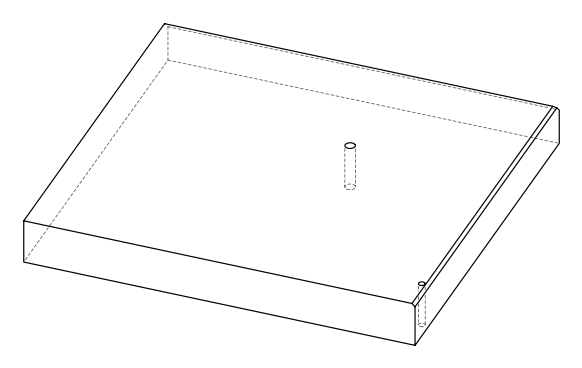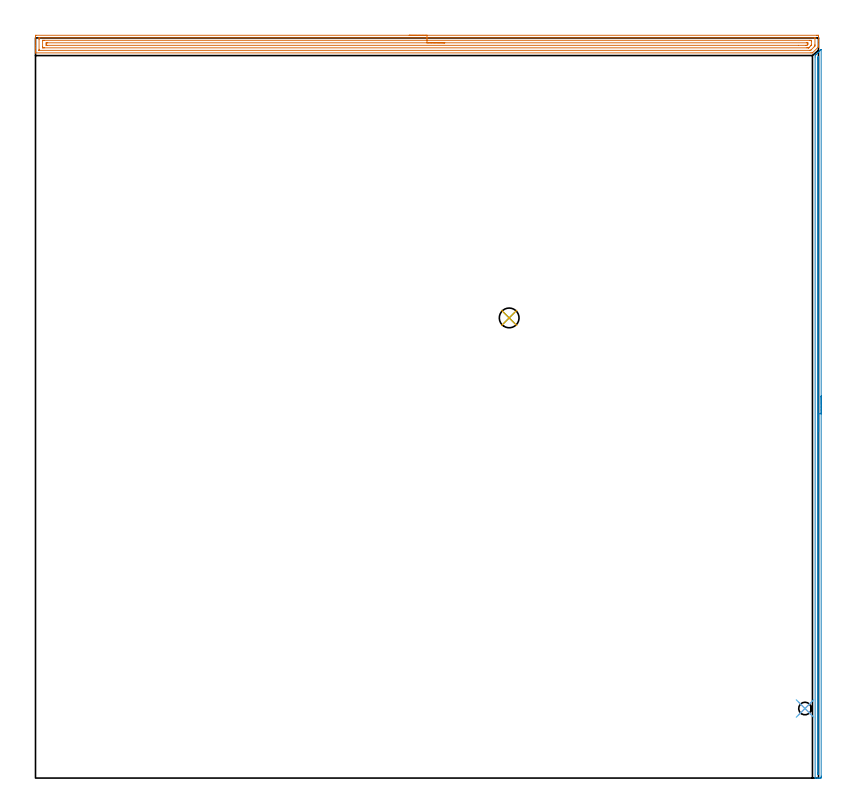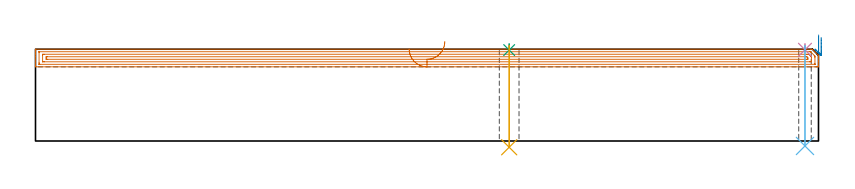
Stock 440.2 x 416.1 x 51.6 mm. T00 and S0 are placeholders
(PLAN: 6 operations, 3 tool changes, 21.5 min)
(1 AREA_MILL | FG_CHAMFER_SURFACE | UGT0205_001 | 14.28 min | 21578 mm3)
(2 AREA_MILL_1 | FG_CHAMFER_SURFACE_1 | UGT0205_001 | 6.67 min | 2347 mm3)
(3 SPOT_DRILL | STEP1HOLE | NXT0321_9005460120000 | 0.03 min | 5 mm3)
(4 SPOT_DRILL_1 | STEP1HOLE_1 | NXT0321_9005460120000 | 0.03 min | 2 mm3)
(5 DRILL_THROUGH_HOLE_INTO_CENTER | STEP1HOLE | NXT0301_082 | 0.23 min | 4967 mm3)
(6 DRILL_THROUGH_HOLE_INTO_CENTER_1 | STEP1HOLE_1 | NXT0301_042 | 0.23 min | 1998 mm3)
(TOOL UGT0205_001 | Chamfer Mill 20 x 3 x 45 deg. | D20 FL50 Z2)
(TOOL NXT0321_9005460120000 | NC Spot Drill, 142deg, 12mm, Carbide, Uncoated | D12 PA142 FL30 Z2)
(TOOL NXT0301_082 | Carbide Drill 11.1mm [860.1-1110-033A1-MM 2214] | D11.1 PA140 FL55 Z2)
(TOOL NXT0301_042 | Carbide Drill 7.1mm [860.1-0710-057A1-MM 2214] | D7.1 PA140 FL85 Z2)
(OP 1 AREA_MILL)
G17 G21 G94 G90
T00 M6
G54
G17 G0 G90 X210.1 Y417.6 S1061 M3
G43 Z61.6 H0
Z51.7
G94 G1 X210.138 Z50.828 F250.
X210.252 Z49.963
X210.441 Z49.112
X210.703 Z48.28
X211.037 Z47.474
X211.44 Z46.7
X211.908 Z45.964
X212.44 Z45.272
X213.029 Z44.629
X213.672 Z44.039
X214.364 Z43.508
X215.1 Z43.04
X215.874 Z42.637
X216.68 Z42.303
X217.512 Z42.041
X218.363 Z41.852
X219.228 Z41.738
X220.1 Z41.7
X439.05
X439.573 Y417.599 Z41.701
X440.091 Y417.595 Z41.703
X440.191 Y417.592 Z41.705
X440.2 Y417.081 Z42.215
Y414.423 Z44.872
Y413.007 Z46.29
Y412.65 Z46.645
Y411.937 Z47.363
Y411.591 Z47.709
X440.199 Y411.232 Z48.061
X440.19 Y411.099 Z48.194
X440.063 Y410.962 Z48.336
X436.873 Y407.774 Z51.526
X436.795 Y407.706 Z51.592
X435.998 Y407.7 Z51.6
X0.18
X0.009 Y407.703 Z51.588
X0. Y407.73 Z51.561
Y408.118 Z51.182
Y408.392 Z50.908
Y409.105 Z50.19
Y410.348 Z48.949
Y411.764 Z47.532
Y417.081 Z42.216
X0.002 Y417.348 Z41.949
X0.01 Y417.592 Z41.706
X0.255 Y417.599 Z41.699
X220.1 Y417.6 Z41.7
Y416.186 Z43.114
X438.008 Y416.185 Z43.115
X438.115 Y416.184 Z43.116
X438.167 Y416.181 Z43.119
X438.187 Y416.18 Z43.12
X438.19 Y416.165 Z43.135
X438.195 Y416.047 Z43.253
X438.199 Y415.784 Z43.516
Y412.24 Z47.06
X438.193 Y411.764 Z47.536
X438.19 Y411.56 Z47.74
X438.095 Y411.457 Z47.843
X437.785 Y411.136 Z48.164
X435.997 Y409.348 Z49.952
X435.873 Y409.229 Z50.071
X435.761 Y409.123 Z50.177
X435.545 Y409.119 Z50.181
X435.094 Y409.114 Z50.186
X2.192 Y409.115 Z50.185
X2.085 Y409.116 Z50.184
X2.033 Y409.119 Z50.181
X2.013 Y409.121 Z50.179
X2.01 Y409.135 Z50.165
X2.005 Y409.253 Z50.047
X2.001 Y409.516 Z49.784
X2. Y415.309 Z43.991
X2.001 Y415.719 Z43.581
X2.008 Y416.131 Z43.169
X2.01 Y416.18 Z43.12
X2.029 Y416.181 Z43.119
X2.083 Y416.184 Z43.116
X2.194 Y416.185 Z43.115
X2.415 Y416.186 Z43.114
X220.1
Y414.772 Z44.528
X435.103 Y414.771 Z44.529
X435.646 Y414.77 Z44.53
X435.997 Y414.767 Z44.533
X436.113 Y414.765 Z44.535
X436.19 Y414.752 Z44.548
X436.194 Y414.624 Z44.676
X436.198 Y414.423 Z44.877
X436.2 Y414.222 Z45.078
Y412.449 Z46.851
X436.198 Y412.248 Z47.052
X436.194 Y412.114 Z47.186
X436.19 Y412.009 Z47.291
X436.16 Y411.972 Z47.328
X435.997 Y411.797 Z47.503
X435.981 Y411.78 Z47.52
X435.078 Y410.878 Z48.422
X434.785 Y410.592 Z48.708
X434.739 Y410.55 Z48.75
X434.717 Y410.535 Z48.765
X434.678 Y410.533 Z48.767
X434.56 Y410.53 Z48.77
X434.209 Y410.529 Z48.771
X433.667 Y410.528 Z48.772
X5.097 Y410.529 Z48.771
X4.553 Y410.53 Z48.77
X4.203 Y410.533 Z48.767
X4.087 Y410.535 Z48.765
X4.01 Y410.548 Z48.752
X4.006 Y410.677 Z48.623
X4.002 Y410.878 Z48.422
X4. Y411.078 Z48.222
Y414.623 Z44.677
X4.004 Y414.691 Z44.609
X4.009 Y414.743 Z44.557
X4.014 Y414.765 Z44.535
X4.028 Y414.766 Z44.534
X4.203 Y414.769 Z44.531
X4.745 Y414.771 Z44.529
X5.097 Y414.772 Z44.528
X220.1
Y413.357 Z45.943
X433.496
X434.087 Y413.355 Z45.945
X434.15 Y413.353 Z45.947
X434.187 Y413.351 Z45.949
X434.19 Y413.306 Z45.994
X434.195 Y413.091 Z46.209
X434.2 Y412.66 Z46.64
X434.199 Y412.65 Z46.65
X434.176 Y412.437 Z46.863
X434.034 Y412.294 Z47.006
X433.855 Y412.115 Z47.185
X433.667 Y411.95 Z47.35
X433.315 Y411.945 Z47.355
X433.134 Y411.944 Z47.356
X428.918 Y411.943 Z47.357
X6.704
X6.113 Y411.945 Z47.355
X6.05 Y411.947 Z47.353
X6.013 Y411.949 Z47.351
X6.01 Y411.994 Z47.306
X6.005 Y412.209 Z47.091
X6. Y412.65 Z46.65
X6.005 Y413.091 Z46.209
X6.01 Y413.306 Z45.994
X6.013 Y413.351 Z45.949
X6.05 Y413.353 Z45.947
X6.113 Y413.355 Z45.945
X6.704 Y413.357 Z45.943
X6.885
X220.1
X220.972 Z45.981
X221.836 Z46.095
X222.688 Z46.283
X223.52 Z46.546
X224.326 Z46.88
X225.1 Z47.282
X225.836 Z47.751
X226.528 Z48.282
X227.171 Z48.872
X227.76 Z49.515
X228.291 Z50.207
X228.76 Z50.943
X229.163 Z51.716
X229.497 Z52.522
X229.759 Z53.354
X229.948 Z54.206
X230.062 Z55.071
X230.1 Z55.943
G0 Z61.6
M5
M2
(OP 2 AREA_MILL_1)
G17 G21 G94 G90
T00 M6
G54
G17 G0 G90 X441.7 Y214.8 S1061 M3
G43 Z61.6 H0
Z58.2
G94 G1 Y214.762 Z57.328 F250.
Y214.648 Z56.463
Y214.459 Z55.612
Y214.197 Z54.78
Y213.863 Z53.974
Y213.46 Z53.2
Y212.992 Z52.464
Y212.46 Z51.772
Y211.871 Z51.129
Y211.228 Z50.54
Y210.536 Z50.008
Y209.8 Z49.54
Y209.026 Z49.137
Y208.22 Z48.803
Y207.388 Z48.541
Y206.536 Z48.352
Y205.672 Z48.238
Y204.8 Z48.2
Y1.122
X441.699 Y0.621 Z48.201
X441.695 Y0.233 Z48.202
X441.691 Y0.01 Z48.204
X441.315 Y0. Z48.579
X440.78 Z49.117
X440.438 Z49.458
X439.903 Z49.993
X439.562 Z50.333
X438.6 Z51.3
X438.447 Y0.003 Z51.445
X438.302 Y0.01 Z51.589
X438.3 Y0.174 Z51.6
Y405.405
X438.306 Y406.202 Z51.591
X438.399 Y406.298 Z51.498
X438.685 Y406.587 Z51.21
X438.844 Y406.745 Z51.054
X438.962 Y406.863 Z50.936
X439.123 Y407.026 Z50.771
X439.649 Y407.549 Z50.251
X439.887 Y407.788 Z50.011
X440. Y407.902 Z49.896
X440.578 Y408.478 Z49.322
X440.78 Y408.681 Z49.118
X440.877 Y408.779 Z49.019
X441.079 Y408.979 Z48.821
X441.143 Y409.043 Z48.756
X441.587 Y409.488 Z48.312
X441.678 Y409.575 Z48.22
X441.694 Y409.583 Z48.203
X441.699 Y409.575 Z48.199
X441.7 Y204.8 Z48.2
X440.286 Z49.614
X440.285 Y2.408 Z49.615
X440.284 Y2.337 Z49.616
X440.279 Y2.013 Z49.621
X439.959 Y2.003 Z49.941
X439.781 Y2.004 Z50.119
X439.749 Y2.007 Z50.151
X439.721 Y2.012 Z50.179
X439.72 Y2.053 Z50.18
X439.716 Y2.251 Z50.184
X439.715 Y2.408 Z50.185
X439.714 Y2.991 Z50.186
Y404.355
X439.716 Y404.511 Z50.184
X439.721 Y405.093 Z50.179
X439.724 Y405.163 Z50.176
X439.761 Y405.202 Z50.139
X439.956 Y405.405 Z49.944
X440.057 Y405.505 Z49.843
X440.202 Y405.645 Z49.698
X440.271 Y405.709 Z49.629
X440.279 Y405.567 Z49.621
X440.283 Y405.405 Z49.617
X440.285 Y405.234 Z49.615
X440.286 Y204.8 Z49.614
Y203.928 Z49.652
Y203.064 Z49.766
Y202.212 Z49.955
Y201.38 Z50.217
Y200.574 Z50.551
Y199.8 Z50.954
Y199.064 Z51.423
Y198.372 Z51.954
Y197.729 Z52.543
Y197.14 Z53.186
Y196.608 Z53.878
Y196.14 Z54.614
Y195.737 Z55.388
Y195.403 Z56.194
Y195.141 Z57.026
Y194.952 Z57.878
Y194.838 Z58.743
Y194.8 Z59.614
G0 Z61.6
M5
M2
(OP 3 SPOT_DRILL)
G17 G21 G94 G90
T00 M6
G54
G17 G0 G90 X266.3 Y258.7 S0 M3
G43 Z61.6 H0
G94 G81 G98 Z51.122 F250. R54.6
G80
M5
M2
(OP 4 SPOT_DRILL_1)
G17 G21 G94 G90
T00 M6
G54
G17 G0 G90 X432.6 Y39.1 S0 M3
G43 Z61.6 H0
G94 G81 G98 Z51.286 F250. R54.6
G80
M5
M2
(OP 5 DRILL_THROUGH_HOLE_INTO_CENTER)
G17 G21 G94 G90
T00 M6
G54
G17 G0 G90 X266.3 Y258.7 S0 M3
G43 Z61.6 H1
G94 G73 G98 Z-3.52 F250. Q11.024 R53.6
G80
M5
M2
(OP 6 DRILL_THROUGH_HOLE_INTO_CENTER_1)
G17 G21 G94 G90
T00 M6
G54
G17 G0 G90 X432.6 Y39.1 S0 M3
G43 Z61.6 H1
G94 G73 G98 Z-2.792 F250. Q6.799 R53.6
G80
M5
M2
